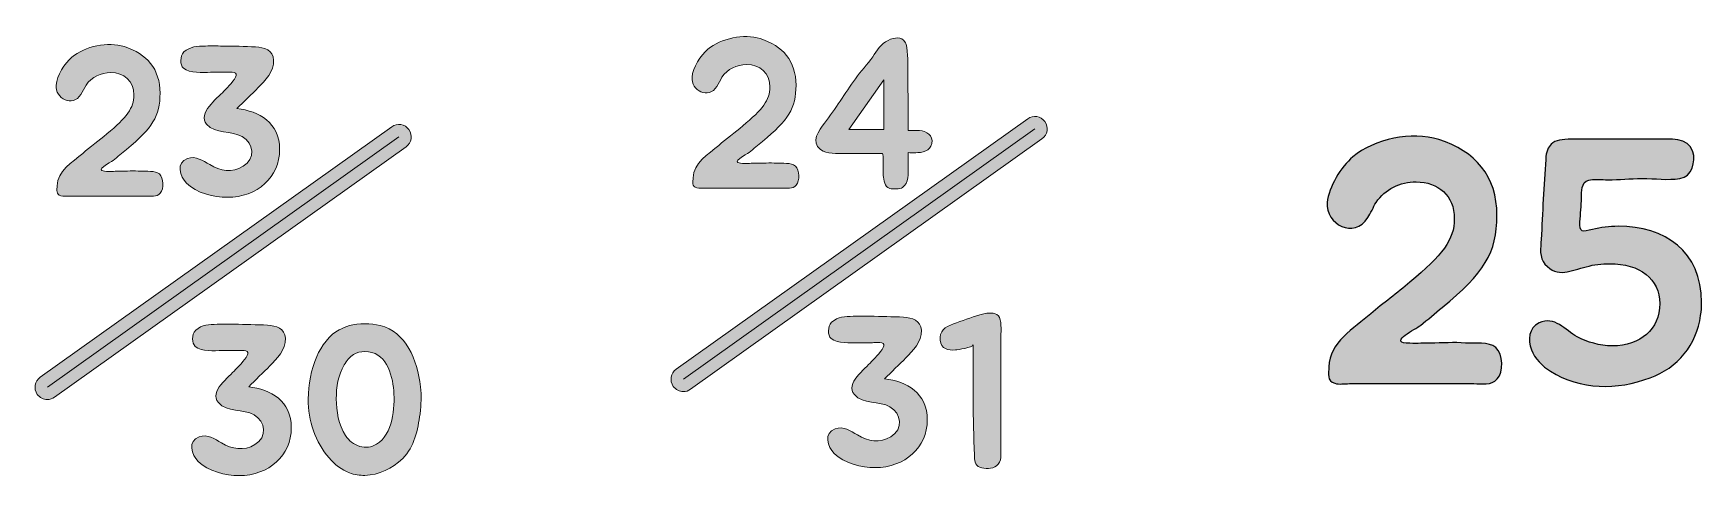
# Model space of a CAD drawing. Header units: millimetres. Extents: x 48 to 162, y 109 to 188.
# Drawn here: x 47.84 to 71.64, y 109.16 to 115.46 of the extents above; entities that cross this region are included whole.
import ezdxf

# ---------------------------------------------------------------- set-up
doc = ezdxf.new("R2010")
doc.units = ezdxf.units.MM
doc.header["$MEASUREMENT"] = 0
doc.layers.add('Layer 2', color=7, linetype='Continuous', lineweight=0)

# ---------------------------------------------------------------- blocks, each defined once
blk = doc.blocks.new('Block_39')
at = {"layer": 'Layer 2', "true_color": 0x000000, "transparency": 33554687}
h = blk.add_hatch(color=18, dxfattribs=at)
h.dxf.hatch_style = 2
edge = h.paths.add_edge_path()
edge.add_spline(control_points=[(48.168, 114.727), (48.18, 114.86), (48.289, 115.039), (48.392, 115.124), (48.583, 115.281), (48.906, 115.35), (49.142, 115.275), (49.463, 115.175), (49.651, 114.957), (49.651, 114.612), (49.651, 114.286), (49.539, 114.11), (49.173, 113.811), (49.112, 113.759), (49.046, 113.705), (48.982, 113.653), (48.94, 113.62), (48.713, 113.511), (48.858, 113.499), (48.946, 113.493), (48.982, 113.499), (49.07, 113.499), (49.173, 113.499), (49.276, 113.508), (49.375, 113.499), (49.457, 113.493), (49.578, 113.514), (49.642, 113.46), (49.705, 113.405), (49.708, 113.245), (49.654, 113.187), (49.602, 113.127), (49.518, 113.145), (49.448, 113.145), (49.448, 113.145), (48.362, 113.145), (48.362, 113.145), (48.323, 113.145), (48.271, 113.136), (48.235, 113.148), (48.162, 113.166), (48.183, 113.233), (48.183, 113.293), (48.183, 113.499), (48.404, 113.632), (48.549, 113.753), (48.655, 113.847), (48.782, 113.938), (48.891, 114.031), (49.176, 114.267), (49.279, 114.401), (49.279, 114.585), (49.279, 114.788), (49.136, 114.906), (48.946, 114.906), (48.807, 114.906), (48.674, 114.842), (48.595, 114.727), (48.571, 114.685), (48.549, 114.633), (48.522, 114.594), (48.404, 114.407), (48.153, 114.534), (48.168, 114.727)], knot_values=[0, 0, 0, 0, 1, 1, 1, 2, 2, 2, 3, 3, 3, 4, 4, 4, 5, 5, 5, 6, 6, 6, 7, 7, 7, 8, 8, 8, 9, 9, 9, 10, 10, 10, 11, 11, 11, 12, 12, 12, 13, 13, 13, 14, 14, 14, 15, 15, 15, 16, 16, 16, 17, 17, 17, 18, 18, 18, 19, 19, 19, 20, 20, 20, 21, 21, 21, 21], degree=3, periodic=0)
h = blk.add_hatch(color=18, dxfattribs=at)
h.dxf.hatch_style = 2
edge = h.paths.add_edge_path()
edge.add_spline(control_points=[(49.946, 115.078), (49.949, 115.124), (49.958, 115.169), (49.991, 115.199), (50.082, 115.281), (50.179, 115.278), (50.297, 115.284), (50.388, 115.287), (50.454, 115.284), (50.545, 115.284), (50.687, 115.284), (50.866, 115.278), (51.014, 115.272), (51.135, 115.266), (51.265, 115.223), (51.271, 115.084), (51.28, 114.924), (51.147, 114.788), (51.05, 114.691), (50.963, 114.6), (50.835, 114.485), (50.748, 114.394), (51.065, 114.352), (51.356, 114.195), (51.356, 113.808), (51.356, 113.42), (51.041, 113.127), (50.609, 113.127), (50.421, 113.127), (50.167, 113.187), (50.028, 113.33), (49.931, 113.423), (49.877, 113.623), (50.04, 113.681), (50.161, 113.723), (50.264, 113.647), (50.361, 113.593), (50.509, 113.502), (50.678, 113.475), (50.835, 113.569), (51.017, 113.677), (50.987, 113.898), (50.823, 113.992), (50.669, 114.083), (50.439, 114.028), (50.315, 114.168), (50.179, 114.325), (50.466, 114.534), (50.56, 114.64), (50.621, 114.7), (50.721, 114.803), (50.736, 114.863), (50.76, 114.93), (50.621, 114.909), (50.572, 114.909), (50.572, 114.909), (50.37, 114.909), (50.37, 114.909), (50.261, 114.909), (50.076, 114.891), (49.985, 114.969), (49.958, 114.994), (49.946, 115.027), (49.946, 115.078)], knot_values=[0, 0, 0, 0, 1, 1, 1, 2, 2, 2, 3, 3, 3, 4, 4, 4, 5, 5, 5, 6, 6, 6, 7, 7, 7, 8, 8, 8, 9, 9, 9, 10, 10, 10, 11, 11, 11, 12, 12, 12, 13, 13, 13, 14, 14, 14, 15, 15, 15, 16, 16, 16, 17, 17, 17, 18, 18, 18, 19, 19, 19, 20, 20, 20, 21, 21, 21, 21], degree=3, periodic=0)
at = {"layer": 'Layer 2', "color": 18, "lineweight": 15, "true_color": 0x000000}
for points in [[(48.168, 114.727), (48.18, 114.86), (48.289, 115.039), (48.392, 115.124), (48.583, 115.281), (48.906, 115.35), (49.142, 115.275), (49.463, 115.175), (49.651, 114.957), (49.651, 114.612), (49.651, 114.286), (49.539, 114.11), (49.173, 113.811), (49.112, 113.759), (49.046, 113.705), (48.982, 113.653), (48.94, 113.62), (48.713, 113.511), (48.858, 113.499), (48.946, 113.493), (48.982, 113.499), (49.07, 113.499), (49.173, 113.499), (49.276, 113.508), (49.375, 113.499), (49.457, 113.493), (49.578, 113.514), (49.642, 113.46), (49.705, 113.405), (49.708, 113.245), (49.654, 113.187), (49.602, 113.127), (49.518, 113.145), (49.448, 113.145), (49.448, 113.145), (48.362, 113.145), (48.362, 113.145), (48.323, 113.145), (48.271, 113.136), (48.235, 113.148), (48.162, 113.166), (48.183, 113.233), (48.183, 113.293), (48.183, 113.499), (48.404, 113.632), (48.549, 113.753), (48.655, 113.847), (48.782, 113.938), (48.891, 114.031), (49.176, 114.267), (49.279, 114.401), (49.279, 114.585), (49.279, 114.788), (49.136, 114.906), (48.946, 114.906), (48.807, 114.906), (48.674, 114.842), (48.595, 114.727), (48.571, 114.685), (48.549, 114.633), (48.522, 114.594), (48.404, 114.407), (48.153, 114.534), (48.168, 114.727)], [(49.946, 115.078), (49.949, 115.124), (49.958, 115.169), (49.991, 115.199), (50.082, 115.281), (50.179, 115.278), (50.297, 115.284), (50.388, 115.287), (50.454, 115.284), (50.545, 115.284), (50.687, 115.284), (50.866, 115.278), (51.014, 115.272), (51.135, 115.266), (51.265, 115.223), (51.271, 115.084), (51.28, 114.924), (51.147, 114.788), (51.05, 114.691), (50.963, 114.6), (50.835, 114.485), (50.748, 114.394), (51.065, 114.352), (51.356, 114.195), (51.356, 113.808), (51.356, 113.42), (51.041, 113.127), (50.609, 113.127), (50.421, 113.127), (50.167, 113.187), (50.028, 113.33), (49.931, 113.423), (49.877, 113.623), (50.04, 113.681), (50.161, 113.723), (50.264, 113.647), (50.361, 113.593), (50.509, 113.502), (50.678, 113.475), (50.835, 113.569), (51.017, 113.677), (50.987, 113.898), (50.823, 113.992), (50.669, 114.083), (50.439, 114.028), (50.315, 114.168), (50.179, 114.325), (50.466, 114.534), (50.56, 114.64), (50.621, 114.7), (50.721, 114.803), (50.736, 114.863), (50.76, 114.93), (50.621, 114.909), (50.572, 114.909), (50.572, 114.909), (50.37, 114.909), (50.37, 114.909), (50.261, 114.909), (50.076, 114.891), (49.985, 114.969), (49.958, 114.994), (49.946, 115.027), (49.946, 115.078)]]:
    blk.add_open_spline(points, degree=3, knots=[0, 0, 0, 0, 1, 1, 1, 2, 2, 2, 3, 3, 3, 4, 4, 4, 5, 5, 5, 6, 6, 6, 7, 7, 7, 8, 8, 8, 9, 9, 9, 10, 10, 10, 11, 11, 11, 12, 12, 12, 13, 13, 13, 14, 14, 14, 15, 15, 15, 16, 16, 16, 17, 17, 17, 18, 18, 18, 19, 19, 19, 20, 20, 20, 21, 21, 21, 21], dxfattribs=at)
blk = doc.blocks.new('Block_40')
at = {"layer": 'Layer 2', "true_color": 0x000000, "transparency": 33554687}
h = blk.add_hatch(color=18, dxfattribs=at)
h.dxf.hatch_style = 2
edge = h.paths.add_edge_path()
edge.add_spline(control_points=[(50.114, 111.111), (50.117, 111.157), (50.126, 111.202), (50.159, 111.232), (50.25, 111.314), (50.347, 111.311), (50.465, 111.317), (50.555, 111.32), (50.622, 111.317), (50.713, 111.317), (50.855, 111.317), (51.033, 111.311), (51.182, 111.305), (51.303, 111.299), (51.433, 111.256), (51.439, 111.117), (51.448, 110.957), (51.315, 110.821), (51.218, 110.724), (51.13, 110.633), (51.003, 110.518), (50.915, 110.427), (51.233, 110.385), (51.523, 110.228), (51.523, 109.84), (51.523, 109.453), (51.209, 109.16), (50.776, 109.16), (50.589, 109.16), (50.335, 109.22), (50.195, 109.362), (50.099, 109.456), (50.044, 109.656), (50.207, 109.714), (50.329, 109.756), (50.431, 109.68), (50.528, 109.626), (50.676, 109.535), (50.846, 109.508), (51.003, 109.602), (51.185, 109.71), (51.154, 109.931), (50.991, 110.025), (50.837, 110.116), (50.607, 110.061), (50.483, 110.201), (50.347, 110.358), (50.634, 110.567), (50.728, 110.672), (50.788, 110.733), (50.888, 110.836), (50.903, 110.896), (50.927, 110.963), (50.788, 110.942), (50.74, 110.942), (50.74, 110.942), (50.537, 110.942), (50.537, 110.942), (50.428, 110.942), (50.244, 110.924), (50.153, 111.002), (50.126, 111.026), (50.114, 111.06), (50.114, 111.111)], knot_values=[0, 0, 0, 0, 1, 1, 1, 2, 2, 2, 3, 3, 3, 4, 4, 4, 5, 5, 5, 6, 6, 6, 7, 7, 7, 8, 8, 8, 9, 9, 9, 10, 10, 10, 11, 11, 11, 12, 12, 12, 13, 13, 13, 14, 14, 14, 15, 15, 15, 16, 16, 16, 17, 17, 17, 18, 18, 18, 19, 19, 19, 20, 20, 20, 21, 21, 21, 21], degree=3, periodic=0)
h = blk.add_hatch(color=18, dxfattribs=at)
h.dxf.hatch_style = 2
edge = h.paths.add_edge_path()
edge.add_spline(control_points=[(52.409, 110.887), (52.354, 110.851), (52.309, 110.797), (52.276, 110.739), (52.191, 110.594), (52.164, 110.421), (52.164, 110.255), (52.164, 110.083), (52.197, 109.883), (52.297, 109.732), (52.345, 109.659), (52.412, 109.602), (52.499, 109.577), (52.581, 109.556), (52.666, 109.562), (52.739, 109.608), (52.971, 109.75), (53.002, 110.125), (52.983, 110.37), (52.965, 110.612), (52.869, 110.936), (52.569, 110.927), (52.515, 110.927), (52.457, 110.918), (52.409, 110.887)], knot_values=[0, 0, 0, 0, 1, 1, 1, 2, 2, 2, 3, 3, 3, 4, 4, 4, 5, 5, 5, 6, 6, 6, 7, 7, 7, 8, 8, 8, 8], degree=3, periodic=0)
edge = h.paths.add_edge_path()
edge.add_spline(control_points=[(52.351, 109.199), (52.242, 109.242), (52.143, 109.32), (52.061, 109.414), (51.867, 109.632), (51.764, 109.946), (51.764, 110.252), (51.764, 110.458), (51.807, 110.669), (51.885, 110.86), (51.943, 110.996), (52.079, 111.181), (52.206, 111.238), (52.251, 111.259), (52.303, 111.281), (52.351, 111.299), (52.481, 111.338), (52.657, 111.329), (52.79, 111.299), (53.159, 111.211), (53.319, 110.812), (53.365, 110.427), (53.38, 110.3), (53.374, 110.17), (53.359, 110.043), (53.328, 109.807), (53.28, 109.574), (53.111, 109.405), (52.959, 109.257), (52.775, 109.169), (52.572, 109.163), (52.499, 109.163), (52.424, 109.172), (52.351, 109.199)], knot_values=[0, 0, 0, 0, 1, 1, 1, 2, 2, 2, 3, 3, 3, 4, 4, 4, 5, 5, 5, 6, 6, 6, 7, 7, 7, 8, 8, 8, 9, 9, 9, 10, 10, 10, 11, 11, 11, 11], degree=3, periodic=0)
at = {"layer": 'Layer 2', "color": 18, "lineweight": 15, "true_color": 0x000000}
for points, knots in [([(50.114, 111.111), (50.117, 111.157), (50.126, 111.202), (50.159, 111.232), (50.25, 111.314), (50.347, 111.311), (50.465, 111.317), (50.555, 111.32), (50.622, 111.317), (50.713, 111.317), (50.855, 111.317), (51.033, 111.311), (51.182, 111.305), (51.303, 111.299), (51.433, 111.256), (51.439, 111.117), (51.448, 110.957), (51.315, 110.821), (51.218, 110.724), (51.13, 110.633), (51.003, 110.518), (50.915, 110.427), (51.233, 110.385), (51.523, 110.228), (51.523, 109.84), (51.523, 109.453), (51.209, 109.16), (50.776, 109.16), (50.589, 109.16), (50.335, 109.22), (50.195, 109.362), (50.099, 109.456), (50.044, 109.656), (50.207, 109.714), (50.329, 109.756), (50.431, 109.68), (50.528, 109.626), (50.676, 109.535), (50.846, 109.508), (51.003, 109.602), (51.185, 109.71), (51.154, 109.931), (50.991, 110.025), (50.837, 110.116), (50.607, 110.061), (50.483, 110.201), (50.347, 110.358), (50.634, 110.567), (50.728, 110.672), (50.788, 110.733), (50.888, 110.836), (50.903, 110.896), (50.927, 110.963), (50.788, 110.942), (50.74, 110.942), (50.74, 110.942), (50.537, 110.942), (50.537, 110.942), (50.428, 110.942), (50.244, 110.924), (50.153, 111.002), (50.126, 111.026), (50.114, 111.06), (50.114, 111.111)], [0, 0, 0, 0, 1, 1, 1, 2, 2, 2, 3, 3, 3, 4, 4, 4, 5, 5, 5, 6, 6, 6, 7, 7, 7, 8, 8, 8, 9, 9, 9, 10, 10, 10, 11, 11, 11, 12, 12, 12, 13, 13, 13, 14, 14, 14, 15, 15, 15, 16, 16, 16, 17, 17, 17, 18, 18, 18, 19, 19, 19, 20, 20, 20, 21, 21, 21, 21]), ([(52.351, 109.199), (52.242, 109.242), (52.143, 109.32), (52.061, 109.414), (51.867, 109.632), (51.764, 109.946), (51.764, 110.252), (51.764, 110.458), (51.807, 110.669), (51.885, 110.86), (51.943, 110.996), (52.079, 111.181), (52.206, 111.238), (52.251, 111.259), (52.303, 111.281), (52.351, 111.299), (52.481, 111.338), (52.657, 111.329), (52.79, 111.299), (53.159, 111.211), (53.319, 110.812), (53.365, 110.427), (53.38, 110.3), (53.374, 110.17), (53.359, 110.043), (53.328, 109.807), (53.28, 109.574), (53.111, 109.405), (52.959, 109.257), (52.775, 109.169), (52.572, 109.163), (52.499, 109.163), (52.424, 109.172), (52.351, 109.199)], [0, 0, 0, 0, 1, 1, 1, 2, 2, 2, 3, 3, 3, 4, 4, 4, 5, 5, 5, 6, 6, 6, 7, 7, 7, 8, 8, 8, 9, 9, 9, 10, 10, 10, 11, 11, 11, 11]), ([(52.409, 110.887), (52.354, 110.851), (52.309, 110.797), (52.276, 110.739), (52.191, 110.594), (52.164, 110.421), (52.164, 110.255), (52.164, 110.083), (52.197, 109.883), (52.297, 109.732), (52.345, 109.659), (52.412, 109.602), (52.499, 109.577), (52.581, 109.556), (52.666, 109.562), (52.739, 109.608), (52.971, 109.75), (53.002, 110.125), (52.983, 110.37), (52.965, 110.612), (52.869, 110.936), (52.569, 110.927), (52.515, 110.927), (52.457, 110.918), (52.409, 110.887)], [0, 0, 0, 0, 1, 1, 1, 2, 2, 2, 3, 3, 3, 4, 4, 4, 5, 5, 5, 6, 6, 6, 7, 7, 7, 8, 8, 8, 8])]:
    blk.add_open_spline(points, degree=3, knots=knots, dxfattribs=at)
blk = doc.blocks.new('Block_41')
at = {"layer": 'Layer 2', "true_color": 0x000000, "transparency": 33554687}
h = blk.add_hatch(color=18, dxfattribs=at)
h.dxf.hatch_style = 2
edge = h.paths.add_edge_path()
edge.add_spline(control_points=[(48.044, 110.244), (47.989, 110.244), (47.935, 110.27), (47.9, 110.318), (47.844, 110.397), (47.862, 110.507), (47.942, 110.564), (47.942, 110.564), (52.955, 114.134), (52.955, 114.134), (53.034, 114.19), (53.144, 114.172), (53.201, 114.092), (53.257, 114.013), (53.239, 113.903), (53.159, 113.846), (53.159, 113.846), (48.146, 110.277), (48.146, 110.277), (48.115, 110.255), (48.08, 110.244), (48.044, 110.244)], knot_values=[0, 0, 0, 0, 1, 1, 1, 2, 2, 2, 3, 3, 3, 4, 4, 4, 5, 5, 5, 6, 6, 6, 7, 7, 7, 7], degree=3, periodic=0)
at = {"layer": 'Layer 2'}
blk.add_line((48.044, 110.42), (53.057, 113.99), dxfattribs=at)
blk.add_open_spline([(48.044, 110.244), (47.989, 110.244), (47.935, 110.27), (47.9, 110.318), (47.844, 110.397), (47.862, 110.507), (47.942, 110.564), (47.942, 110.564), (52.955, 114.134), (52.955, 114.134), (53.034, 114.19), (53.144, 114.172), (53.201, 114.092), (53.257, 114.013), (53.239, 113.903), (53.159, 113.846), (53.159, 113.846), (48.146, 110.277), (48.146, 110.277), (48.115, 110.255), (48.08, 110.244), (48.044, 110.244)], degree=3, knots=[0, 0, 0, 0, 1, 1, 1, 2, 2, 2, 3, 3, 3, 4, 4, 4, 5, 5, 5, 6, 6, 6, 7, 7, 7, 7], dxfattribs=at)
blk = doc.blocks.new('Block_38')
at = {"layer": 'Layer 2'}
for name in ['Block_39', 'Block_41', 'Block_40']:
    blk.add_blockref(name, (0, 0), dxfattribs=at)
blk = doc.blocks.new('Block_42')
at = {"layer": 'Layer 2', "true_color": 0x000000, "transparency": 33554687}
h = blk.add_hatch(color=18, dxfattribs=at)
h.dxf.hatch_style = 2
edge = h.paths.add_edge_path()
edge.add_spline(control_points=[(66.296, 113.055), (66.316, 113.273), (66.494, 113.564), (66.662, 113.703), (66.973, 113.96), (67.502, 114.073), (67.888, 113.95), (68.411, 113.787), (68.718, 113.431), (68.718, 112.868), (68.718, 112.334), (68.535, 112.047), (67.937, 111.558), (67.838, 111.474), (67.73, 111.385), (67.626, 111.301), (67.557, 111.247), (67.186, 111.069), (67.423, 111.049), (67.566, 111.039), (67.626, 111.049), (67.769, 111.049), (67.937, 111.049), (68.105, 111.064), (68.268, 111.049), (68.402, 111.039), (68.599, 111.074), (68.703, 110.985), (68.807, 110.896), (68.812, 110.634), (68.723, 110.54), (68.639, 110.441), (68.5, 110.471), (68.387, 110.471), (68.387, 110.471), (66.613, 110.471), (66.613, 110.471), (66.549, 110.471), (66.465, 110.456), (66.405, 110.476), (66.287, 110.505), (66.321, 110.614), (66.321, 110.713), (66.321, 111.049), (66.682, 111.266), (66.919, 111.464), (67.092, 111.617), (67.3, 111.766), (67.477, 111.919), (67.942, 112.304), (68.11, 112.522), (68.11, 112.823), (68.11, 113.154), (67.878, 113.347), (67.566, 113.347), (67.339, 113.347), (67.122, 113.243), (66.993, 113.055), (66.954, 112.986), (66.919, 112.902), (66.875, 112.838), (66.682, 112.532), (66.272, 112.739), (66.296, 113.055)], knot_values=[0, 0, 0, 0, 1, 1, 1, 2, 2, 2, 3, 3, 3, 4, 4, 4, 5, 5, 5, 6, 6, 6, 7, 7, 7, 8, 8, 8, 9, 9, 9, 10, 10, 10, 11, 11, 11, 12, 12, 12, 13, 13, 13, 14, 14, 14, 15, 15, 15, 16, 16, 16, 17, 17, 17, 18, 18, 18, 19, 19, 19, 20, 20, 20, 21, 21, 21, 21], degree=3, periodic=0)
h = blk.add_hatch(color=18, dxfattribs=at)
h.dxf.hatch_style = 2
edge = h.paths.add_edge_path()
edge.add_spline(control_points=[(69.779, 113.955), (69.779, 113.955), (70.999, 113.955), (70.999, 113.955), (71.178, 113.955), (71.449, 113.989), (71.513, 113.777), (71.553, 113.643), (71.503, 113.416), (71.326, 113.396), (71.158, 113.367), (70.965, 113.396), (70.792, 113.396), (70.604, 113.396), (70.476, 113.377), (70.293, 113.377), (70.224, 113.377), (70.085, 113.391), (70.026, 113.372), (69.917, 113.347), (69.922, 113.199), (69.922, 113.12), (69.922, 113.006), (69.907, 112.892), (69.902, 112.779), (69.888, 112.625), (69.942, 112.63), (70.08, 112.67), (70.199, 112.699), (70.322, 112.714), (70.446, 112.714), (71.113, 112.714), (71.637, 112.359), (71.637, 111.627), (71.637, 111.563), (71.637, 111.504), (71.622, 111.444), (71.568, 111.029), (71.296, 110.693), (70.901, 110.555), (70.436, 110.377), (69.902, 110.377), (69.483, 110.649), (69.364, 110.718), (69.255, 110.827), (69.211, 110.955), (69.156, 111.094), (69.171, 111.261), (69.319, 111.336), (69.542, 111.444), (69.69, 111.232), (69.863, 111.138), (70.011, 111.064), (70.179, 111.009), (70.362, 111.009), (70.767, 111.009), (71.039, 111.247), (71.039, 111.612), (71.039, 111.963), (70.757, 112.181), (70.327, 112.181), (70.214, 112.181), (70.1, 112.171), (69.991, 112.136), (69.779, 112.087), (69.581, 111.968), (69.403, 112.176), (69.319, 112.265), (69.339, 112.413), (69.349, 112.527), (69.359, 112.719), (69.369, 112.907), (69.378, 113.1), (69.394, 113.288), (69.403, 113.48), (69.413, 113.668), (69.418, 113.777), (69.448, 113.841), (69.492, 113.885), (69.552, 113.945), (69.65, 113.955), (69.779, 113.955)], knot_values=[0, 0, 0, 0, 1, 1, 1, 2, 2, 2, 3, 3, 3, 4, 4, 4, 5, 5, 5, 6, 6, 6, 7, 7, 7, 8, 8, 8, 9, 9, 9, 10, 10, 10, 11, 11, 11, 12, 12, 12, 13, 13, 13, 14, 14, 14, 15, 15, 15, 16, 16, 16, 17, 17, 17, 18, 18, 18, 19, 19, 19, 20, 20, 20, 21, 21, 21, 22, 22, 22, 23, 23, 23, 24, 24, 24, 25, 25, 25, 26, 26, 26, 27, 27, 27, 27], degree=3, periodic=0)
at = {"layer": 'Layer 2', "color": 18, "lineweight": 25, "true_color": 0x000000}
for points, knots in [([(66.296, 113.055), (66.316, 113.273), (66.494, 113.564), (66.662, 113.703), (66.973, 113.96), (67.502, 114.073), (67.888, 113.95), (68.411, 113.787), (68.718, 113.431), (68.718, 112.868), (68.718, 112.334), (68.535, 112.047), (67.937, 111.558), (67.838, 111.474), (67.73, 111.385), (67.626, 111.301), (67.557, 111.247), (67.186, 111.069), (67.423, 111.049), (67.566, 111.039), (67.626, 111.049), (67.769, 111.049), (67.937, 111.049), (68.105, 111.064), (68.268, 111.049), (68.402, 111.039), (68.599, 111.074), (68.703, 110.985), (68.807, 110.896), (68.812, 110.634), (68.723, 110.54), (68.639, 110.441), (68.5, 110.471), (68.387, 110.471), (68.387, 110.471), (66.613, 110.471), (66.613, 110.471), (66.549, 110.471), (66.465, 110.456), (66.405, 110.476), (66.287, 110.505), (66.321, 110.614), (66.321, 110.713), (66.321, 111.049), (66.682, 111.266), (66.919, 111.464), (67.092, 111.617), (67.3, 111.766), (67.477, 111.919), (67.942, 112.304), (68.11, 112.522), (68.11, 112.823), (68.11, 113.154), (67.878, 113.347), (67.566, 113.347), (67.339, 113.347), (67.122, 113.243), (66.993, 113.055), (66.954, 112.986), (66.919, 112.902), (66.875, 112.838), (66.682, 112.532), (66.272, 112.739), (66.296, 113.055)], [0, 0, 0, 0, 1, 1, 1, 2, 2, 2, 3, 3, 3, 4, 4, 4, 5, 5, 5, 6, 6, 6, 7, 7, 7, 8, 8, 8, 9, 9, 9, 10, 10, 10, 11, 11, 11, 12, 12, 12, 13, 13, 13, 14, 14, 14, 15, 15, 15, 16, 16, 16, 17, 17, 17, 18, 18, 18, 19, 19, 19, 20, 20, 20, 21, 21, 21, 21]), ([(69.779, 113.955), (69.779, 113.955), (70.999, 113.955), (70.999, 113.955), (71.178, 113.955), (71.449, 113.989), (71.513, 113.777), (71.553, 113.643), (71.503, 113.416), (71.326, 113.396), (71.158, 113.367), (70.965, 113.396), (70.792, 113.396), (70.604, 113.396), (70.476, 113.377), (70.293, 113.377), (70.224, 113.377), (70.085, 113.391), (70.026, 113.372), (69.917, 113.347), (69.922, 113.199), (69.922, 113.12), (69.922, 113.006), (69.907, 112.892), (69.902, 112.779), (69.888, 112.625), (69.942, 112.63), (70.08, 112.67), (70.199, 112.699), (70.322, 112.714), (70.446, 112.714), (71.113, 112.714), (71.637, 112.359), (71.637, 111.627), (71.637, 111.563), (71.637, 111.504), (71.622, 111.444), (71.568, 111.029), (71.296, 110.693), (70.901, 110.555), (70.436, 110.377), (69.902, 110.377), (69.483, 110.649), (69.364, 110.718), (69.255, 110.827), (69.211, 110.955), (69.156, 111.094), (69.171, 111.261), (69.319, 111.336), (69.542, 111.444), (69.69, 111.232), (69.863, 111.138), (70.011, 111.064), (70.179, 111.009), (70.362, 111.009), (70.767, 111.009), (71.039, 111.247), (71.039, 111.612), (71.039, 111.963), (70.757, 112.181), (70.327, 112.181), (70.214, 112.181), (70.1, 112.171), (69.991, 112.136), (69.779, 112.087), (69.581, 111.968), (69.403, 112.176), (69.319, 112.265), (69.339, 112.413), (69.349, 112.527), (69.359, 112.719), (69.369, 112.907), (69.378, 113.1), (69.394, 113.288), (69.403, 113.48), (69.413, 113.668), (69.418, 113.777), (69.448, 113.841), (69.492, 113.885), (69.552, 113.945), (69.65, 113.955), (69.779, 113.955)], [0, 0, 0, 0, 1, 1, 1, 2, 2, 2, 3, 3, 3, 4, 4, 4, 5, 5, 5, 6, 6, 6, 7, 7, 7, 8, 8, 8, 9, 9, 9, 10, 10, 10, 11, 11, 11, 12, 12, 12, 13, 13, 13, 14, 14, 14, 15, 15, 15, 16, 16, 16, 17, 17, 17, 18, 18, 18, 19, 19, 19, 20, 20, 20, 21, 21, 21, 22, 22, 22, 23, 23, 23, 24, 24, 24, 25, 25, 25, 26, 26, 26, 27, 27, 27, 27])]:
    blk.add_open_spline(points, degree=3, knots=knots, dxfattribs=at)
blk = doc.blocks.new('Block_47')
at = {"layer": 'Layer 2', "true_color": 0x000000, "transparency": 33554687}
h = blk.add_hatch(color=18, dxfattribs=at)
h.dxf.hatch_style = 2
edge = h.paths.add_edge_path()
edge.add_spline(control_points=[(57.238, 114.841), (57.25, 114.974), (57.359, 115.153), (57.462, 115.237), (57.653, 115.395), (57.976, 115.464), (58.212, 115.389), (58.533, 115.289), (58.721, 115.071), (58.721, 114.726), (58.721, 114.399), (58.609, 114.224), (58.243, 113.924), (58.182, 113.873), (58.116, 113.818), (58.052, 113.767), (58.01, 113.734), (57.783, 113.625), (57.928, 113.613), (58.016, 113.607), (58.052, 113.613), (58.14, 113.613), (58.243, 113.613), (58.346, 113.622), (58.445, 113.613), (58.527, 113.607), (58.648, 113.628), (58.712, 113.573), (58.775, 113.519), (58.778, 113.359), (58.724, 113.301), (58.672, 113.241), (58.588, 113.259), (58.518, 113.259), (58.518, 113.259), (57.432, 113.259), (57.432, 113.259), (57.393, 113.259), (57.341, 113.25), (57.305, 113.262), (57.232, 113.28), (57.253, 113.346), (57.253, 113.407), (57.253, 113.613), (57.474, 113.746), (57.619, 113.867), (57.725, 113.961), (57.852, 114.051), (57.961, 114.145), (58.246, 114.381), (58.349, 114.514), (58.349, 114.699), (58.349, 114.902), (58.206, 115.019), (58.016, 115.019), (57.877, 115.019), (57.744, 114.956), (57.665, 114.841), (57.641, 114.799), (57.619, 114.747), (57.592, 114.708), (57.474, 114.52), (57.223, 114.647), (57.238, 114.841)], knot_values=[0, 0, 0, 0, 1, 1, 1, 2, 2, 2, 3, 3, 3, 4, 4, 4, 5, 5, 5, 6, 6, 6, 7, 7, 7, 8, 8, 8, 9, 9, 9, 10, 10, 10, 11, 11, 11, 12, 12, 12, 13, 13, 13, 14, 14, 14, 15, 15, 15, 16, 16, 16, 17, 17, 17, 18, 18, 18, 19, 19, 19, 20, 20, 20, 21, 21, 21, 21], degree=3, periodic=0)
h = blk.add_hatch(color=18, dxfattribs=at)
h.dxf.hatch_style = 2
edge = h.paths.add_edge_path()
edge.add_spline(control_points=[(59.975, 114.802), (59.975, 114.802), (59.473, 114.094), (59.473, 114.094), (59.473, 114.094), (59.975, 114.094), (59.975, 114.094), (59.975, 114.094), (59.975, 114.802), (59.975, 114.802)], knot_values=[0, 0, 0, 0, 1, 1, 1, 2, 2, 2, 3, 3, 3, 3], degree=3, periodic=0)
edge = h.paths.add_edge_path()
edge.add_spline(control_points=[(60.302, 115.262), (60.32, 115.122), (60.314, 114.971), (60.317, 114.829), (60.317, 114.666), (60.32, 114.502), (60.32, 114.339), (60.32, 114.339), (60.32, 114.082), (60.32, 114.082), (60.32, 114.082), (60.45, 114.082), (60.45, 114.082), (60.538, 114.082), (60.656, 114.042), (60.662, 113.936), (60.662, 113.809), (60.568, 113.77), (60.456, 113.764), (60.444, 113.764), (60.326, 113.755), (60.32, 113.767), (60.32, 113.767), (60.32, 113.561), (60.32, 113.561), (60.32, 113.474), (60.329, 113.325), (60.241, 113.268), (60.205, 113.244), (60.102, 113.241), (60.057, 113.253), (59.984, 113.277), (59.972, 113.374), (59.966, 113.44), (59.963, 113.468), (59.972, 113.752), (59.954, 113.752), (59.954, 113.752), (59.421, 113.752), (59.421, 113.752), (59.307, 113.752), (59.161, 113.74), (59.071, 113.809), (58.928, 113.918), (59.046, 114.079), (59.128, 114.184), (59.282, 114.39), (59.421, 114.608), (59.567, 114.817), (59.645, 114.926), (59.739, 115.022), (59.815, 115.131), (59.872, 115.216), (59.933, 115.316), (60.033, 115.364), (60.129, 115.41), (60.226, 115.416), (60.275, 115.346), (60.287, 115.328), (60.299, 115.295), (60.302, 115.262)], knot_values=[0, 0, 0, 0, 1, 1, 1, 2, 2, 2, 3, 3, 3, 4, 4, 4, 5, 5, 5, 6, 6, 6, 7, 7, 7, 8, 8, 8, 9, 9, 9, 10, 10, 10, 11, 11, 11, 12, 12, 12, 13, 13, 13, 14, 14, 14, 15, 15, 15, 16, 16, 16, 17, 17, 17, 18, 18, 18, 19, 19, 19, 20, 20, 20, 20], degree=3, periodic=0)
at = {"layer": 'Layer 2', "color": 18, "lineweight": 15, "true_color": 0x000000}
for points, knots in [([(57.238, 114.841), (57.25, 114.974), (57.359, 115.153), (57.462, 115.237), (57.653, 115.395), (57.976, 115.464), (58.212, 115.389), (58.533, 115.289), (58.721, 115.071), (58.721, 114.726), (58.721, 114.399), (58.609, 114.224), (58.243, 113.924), (58.182, 113.873), (58.116, 113.818), (58.052, 113.767), (58.01, 113.734), (57.783, 113.625), (57.928, 113.613), (58.016, 113.607), (58.052, 113.613), (58.14, 113.613), (58.243, 113.613), (58.346, 113.622), (58.445, 113.613), (58.527, 113.607), (58.648, 113.628), (58.712, 113.573), (58.775, 113.519), (58.778, 113.359), (58.724, 113.301), (58.672, 113.241), (58.588, 113.259), (58.518, 113.259), (58.518, 113.259), (57.432, 113.259), (57.432, 113.259), (57.393, 113.259), (57.341, 113.25), (57.305, 113.262), (57.232, 113.28), (57.253, 113.346), (57.253, 113.407), (57.253, 113.613), (57.474, 113.746), (57.619, 113.867), (57.725, 113.961), (57.852, 114.051), (57.961, 114.145), (58.246, 114.381), (58.349, 114.514), (58.349, 114.699), (58.349, 114.902), (58.206, 115.019), (58.016, 115.019), (57.877, 115.019), (57.744, 114.956), (57.665, 114.841), (57.641, 114.799), (57.619, 114.747), (57.592, 114.708), (57.474, 114.52), (57.223, 114.647), (57.238, 114.841)], [0, 0, 0, 0, 1, 1, 1, 2, 2, 2, 3, 3, 3, 4, 4, 4, 5, 5, 5, 6, 6, 6, 7, 7, 7, 8, 8, 8, 9, 9, 9, 10, 10, 10, 11, 11, 11, 12, 12, 12, 13, 13, 13, 14, 14, 14, 15, 15, 15, 16, 16, 16, 17, 17, 17, 18, 18, 18, 19, 19, 19, 20, 20, 20, 21, 21, 21, 21]), ([(60.302, 115.262), (60.32, 115.122), (60.314, 114.971), (60.317, 114.829), (60.317, 114.666), (60.32, 114.502), (60.32, 114.339), (60.32, 114.339), (60.32, 114.082), (60.32, 114.082), (60.32, 114.082), (60.45, 114.082), (60.45, 114.082), (60.538, 114.082), (60.656, 114.042), (60.662, 113.936), (60.662, 113.809), (60.568, 113.77), (60.456, 113.764), (60.444, 113.764), (60.326, 113.755), (60.32, 113.767), (60.32, 113.767), (60.32, 113.561), (60.32, 113.561), (60.32, 113.474), (60.329, 113.325), (60.241, 113.268), (60.205, 113.244), (60.102, 113.241), (60.057, 113.253), (59.984, 113.277), (59.972, 113.374), (59.966, 113.44), (59.963, 113.468), (59.972, 113.752), (59.954, 113.752), (59.954, 113.752), (59.421, 113.752), (59.421, 113.752), (59.307, 113.752), (59.161, 113.74), (59.071, 113.809), (58.928, 113.918), (59.046, 114.079), (59.128, 114.184), (59.282, 114.39), (59.421, 114.608), (59.567, 114.817), (59.645, 114.926), (59.739, 115.022), (59.815, 115.131), (59.872, 115.216), (59.933, 115.316), (60.033, 115.364), (60.129, 115.41), (60.226, 115.416), (60.275, 115.346), (60.287, 115.328), (60.299, 115.295), (60.302, 115.262)], [0, 0, 0, 0, 1, 1, 1, 2, 2, 2, 3, 3, 3, 4, 4, 4, 5, 5, 5, 6, 6, 6, 7, 7, 7, 8, 8, 8, 9, 9, 9, 10, 10, 10, 11, 11, 11, 12, 12, 12, 13, 13, 13, 14, 14, 14, 15, 15, 15, 16, 16, 16, 17, 17, 17, 18, 18, 18, 19, 19, 19, 20, 20, 20, 20]), ([(59.975, 114.802), (59.975, 114.802), (59.473, 114.094), (59.473, 114.094), (59.473, 114.094), (59.975, 114.094), (59.975, 114.094), (59.975, 114.094), (59.975, 114.802), (59.975, 114.802)], [0, 0, 0, 0, 1, 1, 1, 2, 2, 2, 3, 3, 3, 3])]:
    blk.add_open_spline(points, degree=3, knots=knots, dxfattribs=at)
blk = doc.blocks.new('Block_48')
at = {"layer": 'Layer 2', "true_color": 0x000000, "transparency": 33554687}
h = blk.add_hatch(color=18, dxfattribs=at)
h.dxf.hatch_style = 2
edge = h.paths.add_edge_path()
edge.add_spline(control_points=[(59.184, 111.225), (59.187, 111.27), (59.196, 111.316), (59.229, 111.346), (59.32, 111.428), (59.417, 111.425), (59.535, 111.431), (59.625, 111.434), (59.692, 111.431), (59.783, 111.431), (59.925, 111.431), (60.103, 111.425), (60.252, 111.419), (60.373, 111.412), (60.503, 111.37), (60.509, 111.231), (60.518, 111.071), (60.385, 110.935), (60.288, 110.838), (60.2, 110.747), (60.073, 110.632), (59.985, 110.541), (60.303, 110.499), (60.593, 110.341), (60.593, 109.954), (60.593, 109.567), (60.279, 109.274), (59.846, 109.274), (59.659, 109.274), (59.405, 109.334), (59.265, 109.476), (59.169, 109.57), (59.114, 109.77), (59.277, 109.827), (59.399, 109.87), (59.501, 109.794), (59.598, 109.739), (59.746, 109.649), (59.916, 109.621), (60.073, 109.715), (60.255, 109.824), (60.224, 110.045), (60.061, 110.139), (59.907, 110.23), (59.677, 110.175), (59.553, 110.314), (59.417, 110.471), (59.704, 110.68), (59.798, 110.786), (59.858, 110.847), (59.958, 110.95), (59.973, 111.01), (59.997, 111.077), (59.858, 111.055), (59.81, 111.055), (59.81, 111.055), (59.607, 111.055), (59.607, 111.055), (59.498, 111.055), (59.314, 111.037), (59.223, 111.116), (59.196, 111.14), (59.184, 111.173), (59.184, 111.225)], knot_values=[0, 0, 0, 0, 1, 1, 1, 2, 2, 2, 3, 3, 3, 4, 4, 4, 5, 5, 5, 6, 6, 6, 7, 7, 7, 8, 8, 8, 9, 9, 9, 10, 10, 10, 11, 11, 11, 12, 12, 12, 13, 13, 13, 14, 14, 14, 15, 15, 15, 16, 16, 16, 17, 17, 17, 18, 18, 18, 19, 19, 19, 20, 20, 20, 21, 21, 21, 21], degree=3, periodic=0)
h = blk.add_hatch(color=18, dxfattribs=at)
h.dxf.hatch_style = 2
edge = h.paths.add_edge_path()
edge.add_spline(control_points=[(61.418, 111.47), (61.479, 111.485), (61.591, 111.485), (61.624, 111.415), (61.657, 111.334), (61.642, 111.192), (61.642, 111.104), (61.642, 111.104), (61.642, 109.558), (61.642, 109.558), (61.642, 109.473), (61.663, 109.358), (61.579, 109.298), (61.521, 109.252), (61.409, 109.255), (61.343, 109.28), (61.27, 109.304), (61.267, 109.386), (61.267, 109.452), (61.24, 109.981), (61.249, 110.484), (61.249, 111.022), (61.237, 110.986), (61.028, 110.953), (60.995, 110.953), (60.889, 110.941), (60.789, 110.965), (60.777, 111.089), (60.762, 111.216), (60.847, 111.285), (60.965, 111.322), (61.091, 111.364), (61.215, 111.415), (61.343, 111.452), (61.37, 111.458), (61.394, 111.467), (61.418, 111.47)], knot_values=[0, 0, 0, 0, 1, 1, 1, 2, 2, 2, 3, 3, 3, 4, 4, 4, 5, 5, 5, 6, 6, 6, 7, 7, 7, 8, 8, 8, 9, 9, 9, 10, 10, 10, 11, 11, 11, 12, 12, 12, 12], degree=3, periodic=0)
at = {"layer": 'Layer 2', "color": 18, "lineweight": 15, "true_color": 0x000000}
for points, knots in [([(59.184, 111.225), (59.187, 111.27), (59.196, 111.316), (59.229, 111.346), (59.32, 111.428), (59.417, 111.425), (59.535, 111.431), (59.625, 111.434), (59.692, 111.431), (59.783, 111.431), (59.925, 111.431), (60.103, 111.425), (60.252, 111.419), (60.373, 111.412), (60.503, 111.37), (60.509, 111.231), (60.518, 111.071), (60.385, 110.935), (60.288, 110.838), (60.2, 110.747), (60.073, 110.632), (59.985, 110.541), (60.303, 110.499), (60.593, 110.341), (60.593, 109.954), (60.593, 109.567), (60.279, 109.274), (59.846, 109.274), (59.659, 109.274), (59.405, 109.334), (59.265, 109.476), (59.169, 109.57), (59.114, 109.77), (59.277, 109.827), (59.399, 109.87), (59.501, 109.794), (59.598, 109.739), (59.746, 109.649), (59.916, 109.621), (60.073, 109.715), (60.255, 109.824), (60.224, 110.045), (60.061, 110.139), (59.907, 110.23), (59.677, 110.175), (59.553, 110.314), (59.417, 110.471), (59.704, 110.68), (59.798, 110.786), (59.858, 110.847), (59.958, 110.95), (59.973, 111.01), (59.997, 111.077), (59.858, 111.055), (59.81, 111.055), (59.81, 111.055), (59.607, 111.055), (59.607, 111.055), (59.498, 111.055), (59.314, 111.037), (59.223, 111.116), (59.196, 111.14), (59.184, 111.173), (59.184, 111.225)], [0, 0, 0, 0, 1, 1, 1, 2, 2, 2, 3, 3, 3, 4, 4, 4, 5, 5, 5, 6, 6, 6, 7, 7, 7, 8, 8, 8, 9, 9, 9, 10, 10, 10, 11, 11, 11, 12, 12, 12, 13, 13, 13, 14, 14, 14, 15, 15, 15, 16, 16, 16, 17, 17, 17, 18, 18, 18, 19, 19, 19, 20, 20, 20, 21, 21, 21, 21]), ([(61.418, 111.47), (61.479, 111.485), (61.591, 111.485), (61.624, 111.415), (61.657, 111.334), (61.642, 111.192), (61.642, 111.104), (61.642, 111.104), (61.642, 109.558), (61.642, 109.558), (61.642, 109.473), (61.663, 109.358), (61.579, 109.298), (61.521, 109.252), (61.409, 109.255), (61.343, 109.28), (61.27, 109.304), (61.267, 109.386), (61.267, 109.452), (61.24, 109.981), (61.249, 110.484), (61.249, 111.022), (61.237, 110.986), (61.028, 110.953), (60.995, 110.953), (60.889, 110.941), (60.789, 110.965), (60.777, 111.089), (60.762, 111.216), (60.847, 111.285), (60.965, 111.322), (61.091, 111.364), (61.215, 111.415), (61.343, 111.452), (61.37, 111.458), (61.394, 111.467), (61.418, 111.47)], [0, 0, 0, 0, 1, 1, 1, 2, 2, 2, 3, 3, 3, 4, 4, 4, 5, 5, 5, 6, 6, 6, 7, 7, 7, 8, 8, 8, 9, 9, 9, 10, 10, 10, 11, 11, 11, 12, 12, 12, 12])]:
    blk.add_open_spline(points, degree=3, knots=knots, dxfattribs=at)
blk = doc.blocks.new('Block_49')
at = {"layer": 'Layer 2', "true_color": 0x000000, "transparency": 33554687}
h = blk.add_hatch(color=18, dxfattribs=at)
h.dxf.hatch_style = 2
edge = h.paths.add_edge_path()
edge.add_spline(control_points=[(57.114, 110.358), (57.059, 110.358), (57.005, 110.383), (56.971, 110.432), (56.914, 110.511), (56.933, 110.621), (57.012, 110.678), (57.012, 110.678), (62.025, 114.247), (62.025, 114.247), (62.104, 114.303), (62.214, 114.285), (62.271, 114.206), (62.327, 114.127), (62.309, 114.016), (62.229, 113.96), (62.229, 113.96), (57.217, 110.39), (57.217, 110.39), (57.186, 110.368), (57.15, 110.358), (57.114, 110.358)], knot_values=[0, 0, 0, 0, 1, 1, 1, 2, 2, 2, 3, 3, 3, 4, 4, 4, 5, 5, 5, 6, 6, 6, 7, 7, 7, 7], degree=3, periodic=0)
at = {"layer": 'Layer 2'}
blk.add_line((57.114, 110.534), (62.127, 114.104), dxfattribs=at)
blk.add_open_spline([(57.114, 110.358), (57.059, 110.358), (57.005, 110.383), (56.971, 110.432), (56.914, 110.511), (56.933, 110.621), (57.012, 110.678), (57.012, 110.678), (62.025, 114.247), (62.025, 114.247), (62.104, 114.303), (62.214, 114.285), (62.271, 114.206), (62.327, 114.127), (62.309, 114.016), (62.229, 113.96), (62.229, 113.96), (57.217, 110.39), (57.217, 110.39), (57.186, 110.368), (57.15, 110.358), (57.114, 110.358)], degree=3, knots=[0, 0, 0, 0, 1, 1, 1, 2, 2, 2, 3, 3, 3, 4, 4, 4, 5, 5, 5, 6, 6, 6, 7, 7, 7, 7], dxfattribs=at)
blk = doc.blocks.new('Block_46')
at = {"layer": 'Layer 2'}
for name in ['Block_47', 'Block_49', 'Block_48']:
    blk.add_blockref(name, (0, 0), dxfattribs=at)

msp = doc.modelspace()

# ---------------------------------------------------------------- block references
at = {"layer": 'Layer 2'}
for name in ['Block_46', 'Block_38', 'Block_42']:
    msp.add_blockref(name, (0, 0), dxfattribs=at)

doc.saveas('drawing.dxf')
